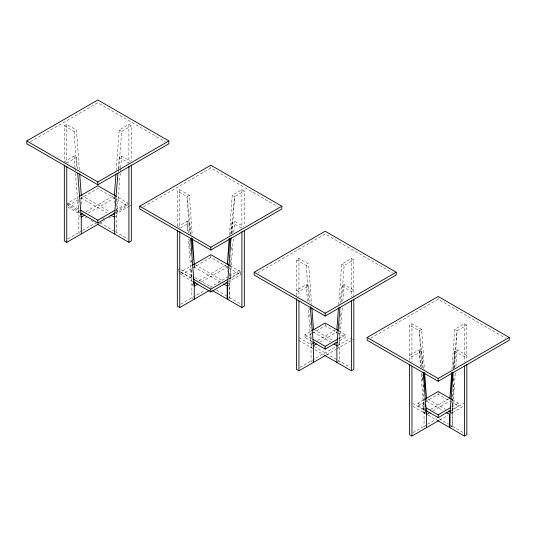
<?xml version="1.0" encoding="UTF-8"?>
<svg xmlns="http://www.w3.org/2000/svg" width="536" height="536" viewBox="0 0 536 536"><rect width="100%" height="100%" fill="white"/><g stroke="black" fill="none" stroke-linecap="round" stroke-linejoin="round"><path stroke-width="0.4" stroke-dasharray="2.68 2.01" d="M230.956 254.989L229.79 284.737L229.79 297.781L240.858 304.173M231.15 250.031L231.311 245.897M231.793 233.502L232.215 222.755L234.634 221.361L243.625 226.554M453.429 384.272L452.297 413.196L452.297 426.247L463.365 432.639M453.59 380.145L453.784 375.187M454.072 367.75L454.722 351.221L457.141 349.82L466.829 355.415L464.404 356.808L454.722 351.221L453.382 368.735M229.415 235.15L232.215 195.265L241.897 189.67L244.322 191.071L244.322 226.091M229.79 265.628L229.964 263.136M232.068 233.22L234.634 196.665L244.322 191.071M451.922 369.204L454.722 329.318L464.404 323.724L466.829 325.124L466.829 360.42M453.349 384.727L452.297 399.682L452.297 412.733L463.365 406.342M453.583 381.404L453.992 375.589M454.515 368.111L457.141 330.719L466.829 325.124M116.212 170.488L119.213 130.027L128.901 124.432L131.32 125.833L131.32 160.854M118.63 171.889L118.818 169.41M118.878 168.585L121.639 131.421L131.32 125.833M338.719 304.542L341.72 264.08L351.408 258.486L353.827 259.886L353.827 298.512M339.422 329.064L339.61 326.585M339.67 325.761L340.099 319.979M340.34 316.675L340.708 311.724M341.445 301.815L344.146 265.481L353.827 259.886M231.385 233.595L232.215 222.755L241.897 228.349M233.294 238.868L229.79 284.737L228.584 285.433M233.803 232.202L234.634 221.361M455.359 373.17L452.297 413.196L451.084 413.899M455.868 366.497L457.141 349.82M118.275 169.115L119.213 157.517L121.639 156.123L130.63 161.316M120.627 168.545L116.794 215.767L116.794 232.544L114.376 233.944M120.694 167.721L121.639 156.123M340.306 303.376L341.72 285.983L344.146 284.583L353.827 290.177L351.408 291.571L341.72 285.983M342.263 307.778L339.301 344.233L336.876 345.626M342.799 301.152L344.146 284.583M230.56 234.567L234.634 196.665L232.215 195.265M453.067 368.621L457.141 330.719L454.722 329.318M30.425 141.678L97.827 102.765L165.229 141.678M77.378 169.115L76.44 157.517L74.015 156.123L64.333 161.711L64.333 125.833L66.752 124.432L76.44 130.027L79.442 170.488M64.333 125.833L74.015 131.421L76.44 130.027M66.752 163.112L76.44 157.517M80.052 212.725L67.965 205.75L67.965 202.956L78.631 196.799M67.965 205.75L97.827 188.511L127.689 205.75L127.689 202.956L117.022 196.799M86.108 211.586L112.922 196.102M88.527 212.98L114.617 197.918M115.602 209.931L127.689 202.956M67.791 238.935L81.76 230.869M82.484 230.453L95.529 222.922M102.778 218.735L104.225 217.897M115.756 211.244L128.901 203.653M115.602 212.725L127.689 205.75M99.401 223.479L104.473 220.551M108.821 218.038L111.723 216.37M114.979 212.39L116.794 213.442L129.25 206.246M129.94 205.851L131.32 205.054M114.376 217.167L116.794 215.767L115.347 214.929M143.42 206.916L210.822 168.002L278.231 206.916M177.329 226.091L177.329 191.071L179.748 189.67L189.436 195.265L192.236 235.15M189.436 195.265L187.017 196.665L177.329 191.071M177.329 226.949L187.017 221.361L189.436 222.755L190.327 234.433M180.444 227.947L189.436 222.755M177.932 269.943L179.748 268.891M193.047 281.695L180.96 274.713L180.96 271.92L190.917 266.171M180.96 274.713L191.627 268.556M192.337 268.147L210.822 257.474L227.887 267.33M193.308 283.899L191.855 284.737L191.855 297.781L193.067 298.485M199.104 280.549L226.648 264.65M201.529 281.949L227.619 266.888M180.786 304.173L204.906 290.251M209.978 287.323L227.371 277.28M229.448 276.08L241.897 268.891M229.314 278.486L240.691 271.92L240.691 274.713L228.597 281.695M227.974 277.628L229.79 278.68L240.858 272.288M227.224 286.05L229.649 284.65L229.649 297.701L227.224 299.095M257.769 272.938L325.178 234.024L392.58 272.938M228.584 298.485L229.79 297.781M296.522 295.745L296.522 259.886L298.941 258.486L308.629 264.08L311.63 304.542M296.522 259.886L306.21 265.481L308.629 264.08M308.629 285.983L306.21 284.583L296.522 290.177L298.941 291.571L308.629 285.983L310.043 303.376M312.207 341.633L304.997 337.472L304.997 334.678L311.483 330.933M304.997 337.472L311.483 333.727M312.207 333.312L325.178 325.821L336.709 332.481M317.506 340.501L335.442 330.149M319.932 341.901L337.151 331.958M311.048 347.495L312.26 346.792M338.866 338.424L345.352 334.678L345.352 337.472L338.149 341.633M299.979 367.395L336.876 346.095L339.301 347.495M337.573 345.693L351.408 337.707M326.384 354.946L335.71 349.566M336.427 349.15L351.75 340.306M352.447 339.904L353.827 339.107M370.771 338.176L438.173 299.262L505.575 338.176M336.876 362.403L339.301 361.009L339.301 330.719M409.517 360.42L409.517 325.124L411.943 323.724L421.624 329.318L424.425 369.204M421.624 329.318L419.206 330.719L409.517 325.124M421.624 351.221L411.943 356.808L409.517 355.415L419.206 349.82L421.624 351.221L422.964 368.735M424.478 409.718L417.993 405.973L417.993 403.179L423.762 399.849M417.993 405.973L424.478 402.228M425.202 401.812L438.173 394.322L449.704 400.982M425.115 411.95L423.902 412.646L423.902 399.601M426.468 411.333L424.05 412.733L424.05 399.682L422.998 384.727M425.483 412.372L424.05 413.196L424.05 426.247L425.256 426.944M430.508 409.471L449.161 398.697M432.927 410.864L449.429 401.343M451.868 406.925L458.354 403.179L458.354 405.973L451.868 409.718M412.981 432.639L426.917 424.586M427.634 424.177L436.961 418.79M450.568 410.931L464.404 402.945M439.386 420.19L447.995 415.219M449.731 414.509L452.156 413.115L452.156 426.16L449.731 427.56M451.084 426.944L452.297 426.247M119.213 130.027L121.639 131.421M341.72 264.08L344.146 265.481M119.213 157.517L128.901 163.112M230.024 265.762L240.691 271.92M338.866 330.933L345.352 334.678M228.597 267.739L240.691 274.713M337.425 332.896L345.352 337.472M452.585 399.849L458.354 403.179M450.421 401.397L458.354 405.973M81.278 195.265L109.545 211.586M313.473 329.318L332.843 340.501M81.037 197.918L107.126 212.98M313.205 331.958L330.424 341.901M450.481 411.682L452.297 412.733M194.856 264.563L223.123 280.884M427.762 399.032L445.697 409.383M193.885 266.801L220.705 282.284M426.777 401.256L443.272 410.784M304.997 334.678L311.483 338.424M417.993 403.179L424.478 406.925M67.965 202.956L80.052 209.931M312.26 344.929L311.048 344.233L308.093 307.778M66.752 203.653L79.898 211.244M100.125 222.922L114.617 231.291M115.347 231.706L127.863 238.935M181.135 269.688L192.203 276.08M194.856 277.615L211.526 287.236M216.604 290.17L229.649 297.701M298.941 337.707L312.086 345.298M314.19 346.511L337.151 359.763M337.868 360.179L350.37 367.395M412.633 403.347L425.088 410.536M439.239 418.703L448.565 424.09M449.282 424.505L452.156 426.16M180.96 271.92L192.337 278.486M67.791 207.05L78.859 213.442L78.859 199.057M85.385 217.207L86.832 218.038M91.18 220.551L96.252 223.479M178.019 270.687L180.096 271.886M180.786 272.288L191.855 278.68L191.855 269.709M298.599 340.306L323.965 354.946M412.981 406.342L425.336 413.477M428.21 415.132L436.82 420.103M425.256 413.899L424.05 413.196L420.988 373.17M75.027 168.545L78.859 215.767L80.675 216.819M193.067 285.433L191.855 284.737L188.35 238.868M312.26 361.706L311.048 361.009L311.048 330.719M80.072 233.24L78.859 232.544L78.859 215.767M421.162 367.26L419.206 349.82L420.479 366.497M421.812 373.076L422.743 381.377L422.355 375.589M423.118 384.701L423.393 387.193M188.317 232.986L187.017 221.361L187.841 232.202M188.967 238.801L190.923 256.235M191.392 260.389L191.58 262.05M423.279 368.621L419.206 330.719L421.832 368.111M191.091 234.567L187.017 196.665L189.637 234.051M306.21 284.583L307.624 301.982M74.015 156.123L74.96 167.721M306.21 265.481L308.964 302.639M309.393 308.421L309.52 310.069M309.828 314.203L310.19 319.155M310.438 322.458L310.867 328.24M74.015 131.421L76.715 167.761M191.506 260.643L191.627 262.305M464.404 323.724L464.404 362.088M438.173 297.862L438.173 299.262M438.173 392.225L438.173 394.322M426.468 398.288L426.468 400.734M411.943 323.724L411.943 362.088M351.408 258.486L351.408 296.844M336.876 330.92L336.876 334.913M325.178 323.731L325.178 325.821M298.941 258.486L298.941 296.844M241.897 189.67L241.897 228.028M229.79 272.971L229.79 278.68M227.371 265.863L227.371 271.571M210.822 166.602L210.822 168.002M210.822 255.377L210.822 257.474M194.28 264.235L194.28 268.308M194.133 265.776L194.133 268.228M191.714 269.621L191.714 278.593M179.748 189.67L179.748 228.028M128.901 124.432L128.901 162.79M116.794 199.057L116.794 213.442M114.376 196.062L114.376 205.65M81.278 196.859L81.278 205.65M66.752 124.432L66.752 162.79"/><path stroke-width="0.8" d="M229.18 238.473L227.371 264.235L230.118 238.688M451.687 372.527L449.878 398.288L452.625 372.741M114.376 195.265L115.964 173.791M338.471 307.845L336.876 329.318L338.692 330.37M231.07 237.77L227.371 286.13L227.371 299.182L241.897 307.57L244.322 306.17L244.322 230.266M453.128 372.064L449.878 414.596L449.878 427.641L464.404 436.029L466.829 434.636L466.829 364.319M114.376 233.944L114.376 217.167L117.94 173.262M336.876 362.403L336.876 345.626L339.971 307.523M26.8 140.975L97.827 99.971L168.853 140.975L168.853 143.775L97.827 184.779L26.8 143.775L26.8 140.975L97.827 181.985L168.853 140.975M79.341 196.384L97.827 185.711L116.312 196.384M80.306 214.929L82.484 213.676M81.278 233.944L81.278 217.167L84.902 215.077M80.762 210.34L97.827 220.196L114.892 210.34M80.762 213.14L97.827 222.989L114.892 213.14M64.333 165.021L64.333 240.932L66.752 242.332L98.678 223.901M139.796 206.213L210.822 165.209L281.849 206.213L281.849 209.013L210.822 250.017L139.796 209.013L139.796 206.213L210.822 247.223L281.849 206.213M97.706 224.316L128.901 242.332L131.32 240.932L131.32 165.021M192.317 265.199L194.133 264.148M191.855 265.628L210.822 254.68L229.314 265.353M194.032 283.477L195.479 282.64M197.905 284.04L194.28 286.13L194.28 299.182M193.047 278.901L210.822 289.159L227.887 279.31M177.329 230.266L177.329 306.17L179.748 307.57L209.496 290.391M193.757 282.103L210.822 291.959L227.887 282.103M254.151 272.234L325.178 231.23L396.205 272.234L396.205 275.028L325.178 316.039L254.151 275.028L254.151 272.234L325.178 313.238L396.205 272.234M311.657 330.37L313.473 329.318L311.878 307.845M312.207 330.518L325.178 323.027L338.149 330.518M312.488 343.402L314.639 342.162M313.473 362.403L313.473 345.626L316.341 343.971M312.924 339.255L325.178 346.33L338.149 338.839M312.924 342.048L325.178 349.124L337.425 342.048M296.522 298.512L296.522 369.398L298.941 370.791L325.667 355.361M367.147 337.472L438.173 296.468L509.2 337.472L509.2 340.266L438.173 381.277L367.147 340.266L367.147 337.472L438.173 378.483L509.2 337.472M324.682 355.361L351.408 370.791L353.827 369.398L353.827 299.081M425.115 398.898L426.328 398.201M424.478 399.434L438.173 391.528L451.868 399.434M426.2 411.956L427.634 411.125M430.06 412.526L426.468 414.596L426.468 427.641M425.919 407.755L438.173 414.831L450.421 407.755M425.919 410.549L438.173 417.624L450.421 410.549M409.517 364.319L409.517 434.636L411.943 436.029L438.669 420.599M113.17 213.676L114.617 214.514M335.71 342.162L337.151 342.986M110.751 215.077L114.376 217.167M334.008 343.971L336.876 345.626M226.025 282.559L228.195 283.812M448.565 411.045L450.716 412.285M223.599 283.959L227.224 286.05L227.224 299.095L212.732 290.726M446.146 412.439L449.731 414.509L449.731 427.56L437.537 420.519M425.35 404.633L425.537 406.288M425.818 408.78L426.468 414.596L423.219 372.064M193.255 276.998L193.536 279.49M193.717 281.152L194.28 286.13L190.649 238.6M423.721 372.741L426.468 398.288L424.659 372.527M191.446 237.863L194.28 264.235L192.471 238.473M310.31 306.692L313.473 345.626M77.713 173.262L81.278 217.167M79.69 173.791L81.278 195.265M464.404 365.988L464.404 436.029M438.173 378.483L438.173 381.277M438.173 414.831L438.173 417.624M411.943 365.988L411.943 436.029M351.408 300.743L351.408 370.791M325.178 313.238L325.178 316.039M325.178 346.33L325.178 349.124M298.941 300.743L298.941 370.791M241.897 231.686L241.897 307.57M210.822 247.223L210.822 250.017M210.822 289.159L210.822 291.959M179.748 231.686L179.748 307.57M128.901 166.448L128.901 242.332M97.827 181.985L97.827 184.779M97.827 220.196L97.827 222.989M66.752 166.448L66.752 242.332"/></g></svg>
